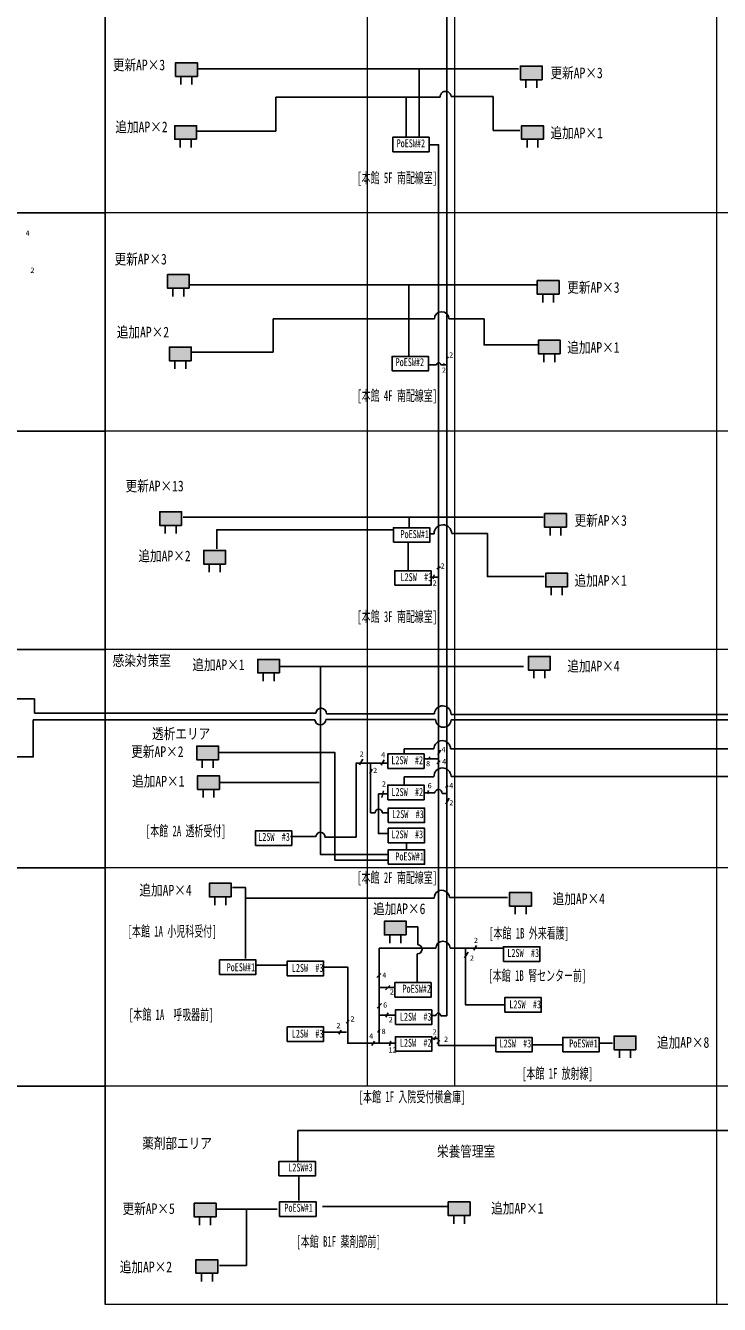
# Model space of a CAD drawing. Units: millimetres, scale not verified. Extents: x -207 to 210, y -148 to 147.
# Drawn here: x -97.4 to -2, y -119.2 to 56.6 of the extents above; entities that cross this region are included whole.
import ezdxf
from ezdxf.enums import TextEntityAlignment as Align

# ---------------------------------------------------------------- set-up
doc = ezdxf.new("R2010")
doc.units = ezdxf.units.MM
doc.header["$LTSCALE"] = 0.5
for name, color, linetype in [('0-0_0', 5, 'Continuous'), ('0-7_1AP', 7, 'Continuous'), ('0-9_0AP', 7, 'Continuous')]:
    doc.layers.add(name, color=color, linetype=linetype)
doc.layers.add('0-4__KUTAI', color=7, linetype='Continuous', lineweight=18)
doc.styles.add('ＭＳ ゴシック', font='')
doc.styles.get('ＭＳ ゴシック').set_extended_font_data('MS Gothic')

# ---------------------------------------------------------------- blocks, each defined once
blk = doc.blocks.new('U12')
at = {"layer": '0-0_0', "color": 7}
for points in [[(-2, -1.25), (-2, 1.25), (2, -1.25)], [(2, -1.25), (-2, 1.25), (2, 1.25)]]:
    blk.add_solid(points, dxfattribs=at)
blk = doc.blocks.new('A01')
at = {"layer": '0-0_0', "color": 7}
for p, q in [((-1, -1.25), (-1, -2.75)), ((1, -1.25), (1, -2.75))]:
    blk.add_line(p, q, dxfattribs=at)
blk.add_lwpolyline([(2, -1.25), (-2, -1.25), (-2, 1.25), (2, 1.25)], close=True, dxfattribs=at)
at = {"layer": '0-0_0'}
blk.add_blockref('U12', (0, 0), dxfattribs=at)

msp = doc.modelspace()

# ---------------------------------------------------------------- linework, layer by layer
at = {"layer": '0-0_0'}
for p, q in [((-39.453, -79.5153), (-39.453, 70.4425)), ((-40.3783, 46.7341), (-62.9774, 46.7341)), ((-45.0279, 41.2325), (-45.0279, 46.6479)), ((-33.0771, 46.8237), (-38.8786, 46.8237)), ((-41.9145, 40.1839), (-40.547, 40.1839)), ((-41.1624, 16.2519), (-63.3355, 16.2519)), ((-39.216, 11.005), (-39.5576, 10.8078)), ((-41.9692, 9.9343), (-40.8752, 9.9343)), ((-40.2735, 9.9343), (-39.453, 9.9343)), ((-39.7994, 10.1298), (-39.9625, 9.8473)), ((-41.7731, -13.2654), (-41.2161, -13.2654)), ((-33.8828, -13.2455), (-38.7891, -13.2455)), ((-41.641, -19.2486), (-40.6564, -19.2486)), ((-41.1852, -18.8981), (-41.3388, -19.4715)), ((-40.3464, -17.8041), (-40.8202, -18.0776)), ((-62.3398, -31.5134), (-28.8984, -31.5134)), ((-57.4663, -37.9307), (-96.1398, -37.9307)), ((-41.1654, -38.0401), (-55.9894, -38.0401)), ((43.0739, -38.0948), (-38.868, -38.0948)), ((-96.3039, -38.8333), (-57.5887, -38.8333)), ((-41.0013, -38.7786), (-56.0988, -38.7786)), ((43.238, -38.8333), (-38.868, -38.8333)), ((-45.3196, -42.8499), (-45.3196, -43.5661)), ((-41.2308, -42.8499), (-45.3196, -42.8499)), ((-41.7322, -43.9147), (-42.1155, -44.298)), ((-40.3464, -43.003), (-40.7111, -43.6346)), ((43.0496, -42.8499), (-38.9337, -42.8499)), ((-47.6085, -44.8074), (-51.9553, -44.8074)), ((-51.9056, -54.9681), (-51.9056, -44.8422)), ((-51.0131, -44.2429), (-51.4658, -45.027)), ((-49.7003, -45.6104), (-50.0558, -46.2262)), ((-49.9361, -44.8074), (-49.9361, -51.6111)), ((-48.0593, -44.3523), (-48.4758, -45.0738)), ((-42.5709, -44.1922), (-40.6017, -44.1922)), ((-40.3829, -44.4657), (-40.8239, -44.9067)), ((-70.6156, -47.4483), (-57.0083, -47.4483)), ((-45.3196, -46.6695), (-45.3196, -47.8631)), ((-41.2308, -46.6695), (-45.3196, -46.6695)), ((43.2137, -46.6098), (-38.874, -46.6098)), ((-47.698, -49.0149), (-48.8618, -49.0149)), ((-48.1687, -48.6189), (-48.406, -49.5046)), ((-42.653, -48.8691), (-41.094, -48.8691)), ((-41.9875, -48.546), (-42.1158, -49.0251)), ((-40.1094, -48.9512), (-39.3709, -48.9512)), ((-39.2524, -47.9261), (-39.6379, -48.1486)), ((-39.1248, -49.6076), (-39.6032, -50.4363)), ((-49.9361, -51.6111), (-49.3094, -51.6111)), ((-48.3247, -51.6111), (-47.4295, -51.6111)), ((-60.9473, -54.8786), (-57.4559, -54.8786)), ((-56.2026, -54.9681), (-51.9056, -54.9681)), ((-39.1039, -63.2489), (-31.1365, -63.2489)), ((-67.0348, -63.3384), (-41.1761, -63.3384)), ((-48.7723, -70.2316), (-40.9573, -70.2316)), ((-48.7723, -70.2316), (-48.7723, -83.2623)), ((-39.0144, -70.2316), (-31.7631, -70.2316)), ((-35.3778, -69.8788), (-35.747, -70.5183)), ((-43.5145, -71.0137), (-43.5145, -74.8974)), ((-36.5447, -70.754), (-37.0153, -71.5691)), ((-65.7814, -72.5592), (-61.4844, -72.5592)), ((-48.547, -73.694), (-49.0967, -74.2438)), ((-47.2889, -75.335), (-47.8931, -75.9392)), ((-48.7658, -75.6085), (-46.6325, -75.6085)), ((-48.4376, -77.8513), (-49.0418, -78.4555)), ((-52.8821, -80.1261), (-53.305, -80.549)), ((-48.7111, -79.4376), (-46.5231, -79.4376)), ((-47.5077, -79.1094), (-47.8504, -79.703)), ((-41.5043, -79.4606), (-40.9573, -79.4606)), ((-39.453, -79.5153), (-40.3009, -79.5153)), ((-56.3816, -81.7799), (-53.2484, -81.7799)), ((-53.9761, -81.5119), (-54.2795, -82.0375)), ((-48.6519, -81.2931), (-48.9553, -81.8187)), ((-40.9717, -82.377), (-41.2347, -82.8325)), ((-49.4177, -83.007), (-49.7568, -83.5945)), ((-47.1567, -83.007), (-47.3268, -83.642)), ((-40.6017, -82.6196), (-41.559, -82.6196)), ((-40.4247, -82.924), (-40.8445, -83.3438)), ((-27.7744, -83.5085), (-23.6171, -83.5085)), ((-18.4752, -83.2896), (-16.6701, -83.2896)), ((43.7607, -95.2877), (-59.9457, -95.2877)), ((-59.9457, -95.2877), (-59.9457, -99.4451)), ((-62.7532, -106.0919), (-71.0766, -106.0919)), ((-67.012, -106.0772), (-67.012, -113.8515)), ((-56.5463, -105.7224), (-39.2989, -105.7224)), ((-67.012, -113.8515), (-70.7071, -113.8515))]:
    msp.add_line(p, q, dxfattribs=at)
at = {"layer": '0-0_0', "color": 134}
for p, q in [((-73.5818, 50.641), (-29.6023, 50.641)), ((-43.2775, 50.641), (-43.2775, 41.1778)), ((-27.1407, 20.9385), (-74.9493, 20.9385)), ((-44.6997, 20.9385), (-44.6997, 11.147)), ((-26.1914, -10.9925), (-75.697, -10.9925)), ((-44.6329, -10.9925), (-44.6329, -12.3354)), ((-44.7726, -18.3641), (-44.7726, -14.4803)), ((-45.0013, -55.7195), (-45.0013, -56.6494)), ((-59.7869, -101.519), (-59.7869, -104.9209))]:
    msp.add_line(p, q, dxfattribs=at)
at = {"layer": '0-0_0', "color": 7}
for p, q in [((-86.41, 30.8148), (-178.3611, 30.8148)), ((-86.41, 0.8148), (-178.059, 0.8148)), ((-86.41, -29.1852), (-178.059, -29.1852)), ((-86.41, -59.1852), (-178.3611, -59.1852)), ((-86.41, -89.1852), (-206.7657, -89.1852))]:
    msp.add_line(p, q, dxfattribs=at)
at = {"layer": '0-0_0'}
for points in [[(-62.9774, 46.7341), (-62.9774, 42.079), (-73.8991, 42.079)], [(-33.0771, 46.8237), (-33.0771, 42.1685), (-29.4067, 42.1685)], [(-40.6017, 40.2335), (-40.6017, -83.5804), (-32.7301, -83.5804)], [(-63.3355, 16.2519), (-63.3355, 11.6863), (-74.4362, 11.6863)], [(-39.1646, 16.2519), (-34.3304, 16.2519), (-34.3304, 12.6711), (-26.9896, 12.6711)], [(-71.0838, -15.3556), (-71.0838, -12.7299), (-46.906, -12.7299)], [(-33.8828, -13.2455), (-33.8828, -19.154), (-26.0944, -19.154)], [(-47.519, -57.3405), (-56.8293, -57.3405), (-56.8293, -31.5134)], [(-96.1398, -37.9307), (-96.1398, -35.9752), (-99.2304, -35.9752)], [(-96.3039, -38.8333), (-96.3039, -43.9342), (-99.0663, -43.9342)], [(-48.8618, -49.0149), (-48.8618, -54.4758), (-47.6085, -54.4758)], [(-67.1243, -71.664), (-67.1243, -61.9061), (-68.9147, -61.9061)], [(-44.9368, -67.294), (-43.4598, -67.294), (-43.4598, -69.7556)], [(-36.8659, -70.2316), (-36.8659, -78.02), (-31.4946, -78.02)], [(-46.4447, -83.3018), (-53.0693, -83.3018), (-53.0693, -72.8277), (-56.4712, -72.8277)]]:
    msp.add_lwpolyline(points, dxfattribs=at)
at = {"layer": '0-0_0', "color": 7}
for points in [[(-46.8907, 39.2235), (-41.8907, 39.2235), (-41.8907, 41.2235), (-46.8907, 41.2235)], [(-46.9802, 9.0993), (-41.9802, 9.0993), (-41.9802, 11.0993), (-46.9802, 11.0993)], [(-46.8012, -14.4449), (-41.8012, -14.4449), (-41.8012, -12.4449), (-46.8012, -12.4449)], [(-46.6221, -20.3533), (-41.6221, -20.3533), (-41.6221, -18.3533), (-46.6221, -18.3533)], [(-47.5809, -45.521), (-42.5809, -45.521), (-42.5809, -43.521), (-47.5809, -43.521)], [(-47.5809, -49.818), (-42.5809, -49.818), (-42.5809, -47.818), (-47.5809, -47.818)], [(-47.5124, -52.9692), (-42.5124, -52.9692), (-42.5124, -50.9692), (-47.5124, -50.9692)], [(-65.7748, -56.1024), (-60.7748, -56.1024), (-60.7748, -54.1024), (-65.7748, -54.1024)], [(-47.5124, -55.7443), (-42.5124, -55.7443), (-42.5124, -53.7443), (-47.5124, -53.7443)], [(-47.5124, -58.6986), (-42.5124, -58.6986), (-42.5124, -56.6986), (-47.5124, -56.6986)], [(-31.667, -72.0373), (-26.667, -72.0373), (-26.667, -70.0373), (-31.667, -70.0373)], [(-70.6985, -73.8277), (-65.6985, -73.8277), (-65.6985, -71.8277), (-70.6985, -71.8277)], [(-61.3883, -74.0068), (-56.3883, -74.0068), (-56.3883, -72.0068), (-61.3883, -72.0068)], [(-46.6172, -76.961), (-41.6172, -76.961), (-41.6172, -74.961), (-46.6172, -74.961)], [(-31.488, -79.02), (-26.488, -79.02), (-26.488, -77.02), (-31.488, -77.02)], [(-46.5276, -80.7209), (-41.5276, -80.7209), (-41.5276, -78.7209), (-46.5276, -78.7209)], [(-61.3883, -83.0485), (-56.3883, -83.0485), (-56.3883, -81.0485), (-61.3883, -81.0485)], [(-46.5276, -84.3913), (-41.5276, -84.3913), (-41.5276, -82.3913), (-46.5276, -82.3913)], [(-32.7413, -84.4808), (-27.7413, -84.4808), (-27.7413, -82.4808), (-32.7413, -82.4808)], [(-23.5205, -84.4808), (-18.5205, -84.4808), (-18.5205, -82.4808), (-23.5205, -82.4808)], [(-62.5232, -101.5293), (-57.5232, -101.5293), (-57.5232, -99.5293), (-62.5232, -99.5293)], [(-62.4336, -107.0797), (-57.4336, -107.0797), (-57.4336, -105.0797), (-62.4336, -105.0797)]]:
    msp.add_lwpolyline(points, close=True, dxfattribs=at)
at = {"layer": '0-0_0', "color": 134}
msp.add_lwpolyline([(-70.6837, -43.3547), (-54.8384, -43.3547), (-54.8384, -58.1258), (-47.6766, -58.1258)], dxfattribs=at)
at = {"layer": '0-0_0'}
for centre, radius, start, end in [((-39.6285, 46.7789), 0.7512, 3.41601, 183.41601), ((-40.1635, 16.2519), 0.9989, 0, 180), ((-40.5744, 9.9343), 0.3009, 0, 180), ((-40.0026, -13.2555), 1.2136, 0.46963, 180.46963), ((-56.7278, -37.9854), 0.7405, 355.76361, 175.76361), ((-40.0167, -38.0675), 1.149, 358.63607, 178.63607), ((-56.8437, -38.806), 0.7455, 182.10263, 2.10263), ((-39.9347, -38.806), 1.067, 178.5312, 358.5312), ((-40.0822, -42.8499), 1.1485, 0, 180), ((-40.0524, -46.6397), 1.1787, 1.45064, 181.45064), ((-40.6017, -48.9102), 0.494, 355.23636, 175.23636), ((-48.8171, -51.6111), 0.4924, 0, 180), ((-56.8293, -54.9234), 0.6282, 355.91438, 175.91438), ((-40.14, -63.2937), 1.037, 2.47379, 182.47379), ((-43.4872, -70.3846), 0.6297, 267.51045, 87.51045), ((-39.9858, -70.2316), 0.9714, 0, 180), ((-40.6291, -79.4879), 0.3293, 355.23636, 175.23636)]:
    msp.add_arc(centre, radius, start, end, dxfattribs=at)
at = {"layer": '0-4__KUTAI'}
for p, q in [((-86.41, -119.1852), (-86.41, 90.8148)), ((-86.41, 90.8148), (-86.41, -119.1852)), ((-50.41, 90.8148), (-50.41, -89.1852)), ((-38.41, 90.8148), (-38.41, -89.1852)), ((-2.41, 90.8148), (-2.41, -119.1852)), ((-50.41, 30.8148), (-86.41, 30.8148)), ((-38.41, 30.8148), (-50.41, 30.8148)), ((-2.41, 30.8148), (-38.41, 30.8148)), ((33.59, 30.8148), (-2.41, 30.8148)), ((-50.41, 0.8148), (-86.41, 0.8148)), ((-38.41, 0.8148), (-50.41, 0.8148)), ((-2.41, 0.8148), (-38.41, 0.8148)), ((33.59, 0.8148), (-2.41, 0.8148)), ((-50.41, -29.1852), (-86.41, -29.1852)), ((-38.41, -29.1852), (-50.41, -29.1852)), ((-2.41, -29.1852), (-38.41, -29.1852)), ((33.59, -29.1852), (-2.41, -29.1852)), ((-50.41, -59.1852), (-86.41, -59.1852)), ((-38.41, -59.1852), (-50.41, -59.1852)), ((-2.41, -59.1852), (-38.41, -59.1852)), ((33.59, -59.1852), (-2.41, -59.1852)), ((-50.41, -89.1852), (-86.41, -89.1852)), ((-38.41, -89.1852), (-50.41, -89.1852)), ((-2.41, -89.1852), (-38.41, -89.1852)), ((33.59, -89.1852), (-2.41, -89.1852)), ((81.59, -119.1852), (-86.41, -119.1852)), ((-50.41, -119.1852), (-86.41, -119.1852)), ((-38.41, -119.1852), (-50.41, -119.1852)), ((-2.41, -119.1852), (-38.41, -119.1852)), ((33.59, -119.1852), (-2.41, -119.1852))]:
    msp.add_line(p, q, dxfattribs=at)

# ---------------------------------------------------------------- block references
at = {"layer": '0-9_0AP', "xscale": 0.75, "yscale": 0.75}
for p in [(-75.2439, 50.5291), (-27.8351, 50.0707), (-75.3421, 41.8753), (-27.6756, 41.8753), (-76.3532, 21.4192), (-25.5277, 20.5903), (-76.0811, 11.4525), (-25.3681, 12.3949), (-77.41, -11.1852), (-24.5206, -11.4361), (-71.3547, -16.5039), (-24.361, -19.6316), (-63.9441, -31.4683), (-26.7458, -31.0736), (-72.3354, -43.3987), (-72.2122, -47.4633), (-70.5901, -62.247), (-29.3206, -63.5003), (-46.5231, -67.4581), (-14.973, -83.244), (-72.6778, -106.215), (-37.7593, -106.0303), (-72.4314, -113.9747)]:
    msp.add_blockref('A01', p, dxfattribs=at)

# ---------------------------------------------------------------- texts
at = {"layer": '0-0_0', "color": 7, "style": 'ＭＳ ゴシック', "width": 0.65}
for s, p in [('PoESW#2', (-46.3611, 39.5127)), ('PoESW#2', (-46.4954, 9.4334)), ('PoESW#1', (-45.824, -14.2004)), ('L2SW\u3000#3', (-45.824, -20.1089)), ('L2SW\u3000#2', (-47.0809, -45.267)), ('L2SW\u3000#2', (-47.0714, -49.6416)), ('L2SW\u3000#3', (-46.9819, -52.6853)), ('L2SW\u3000#3', (-65.3836, -55.8037)), ('L2SW\u3000#3', (-47.0714, -55.4605)), ('PoESW#1', (-46.5342, -58.5042)), ('L2SW\u3000#3', (-31.1365, -71.7535)), ('PoESW#1', (-69.7204, -73.723)), ('L2SW\u3000#3', (-60.7682, -73.8125)), ('PoESW#2', (-45.5495, -76.6772)), ('L2SW\u3000#3', (-45.9076, -80.5266)), ('L2SW\u3000#3', (-30.8679, -78.8257)), ('L2SW\u3000#3', (-60.7682, -82.8542)), ('L2SW\u3000#2', (-45.9076, -84.1075)), ('L2SW\u3000#3', (-32.2107, -84.197)), ('PoESW#1', (-22.6319, -84.197)), ('L2SW#3', (-61.2491, -101.2356)), ('PoESW#1', (-61.7863, -106.7859))]:
    msp.add_text(s, height=1.1, dxfattribs=at).set_placement(p, align=Align.BOTTOM_LEFT)
at = {"layer": '0-0_0', "color": 7, "style": 'ＭＳ ゴシック'}
for s, p in [('4', (-97.3516, 27.4684)), ('2', (-96.6952, 22.363)), ('2', (-39.143, 10.7133)), ('2', (-40.1276, 8.6346)), ('2', (-40.31, -18.2782)), ('2', (-41.404, -20.6121)), ('2', (-51.4507, -44.1335)), ('4', (-48.4969, -44.2429)), ('4', (-40.2006, -43.5135)), ('2', (-49.5909, -46.3762)), ('8', (-42.3157, -45.4463)), ('4', (-40.1094, -45.1768)), ('2', (-48.3875, -48.236)), ('6', (-42.0969, -48.4731)), ('4', (-39.143, -48.4731)), ('2', (-39.1248, -50.811)), ('2', (-35.7425, -69.733)), ('2', (-36.2895, -72.1763)), ('4', (-48.3282, -74.5145)), ('2', (-47.2889, -76.812)), ('6', (-48.2188, -78.6171)), ('2', (-54.6325, -81.4389)), ('2', (-52.6997, -80.5273)), ('2', (-47.453, -80.641)), ('4', (-50.147, -82.8976)), ('8', (-48.433, -82.2412)), ('2', (-41.4093, -82.3041)), ('2', (-39.8412, -83.3252)), ('12', (-47.4849, -84.7939))]:
    msp.add_text(s, height=0.7331, dxfattribs=at).set_placement(p, align=Align.BOTTOM_LEFT)
at = {"layer": '0-7_1AP', "style": 'ＭＳ ゴシック', "width": 0.6}
for s, p in [('[本館 5F 南配線室]', (-51.7692, 34.4751)), ('[本館 4F 南配線室]', (-51.7692, 4.5401)), ('[本館 3F 南配線室]', (-51.7692, -25.8284)), ('[本館 2A 透析受付]', (-80.8211, -55.2815)), ('[本館 2F 南配線室]', (-51.7718, -61.6963)), ('[本館 1A 小児科受付]', (-83.3277, -69.0678)), ('[本館 1B 外来看護]', (-33.6431, -69.3364)), ('[本館 1B 腎センター前]', (-33.7326, -75.1553)), ('[本館 1A\u3000呼吸器前]', (-83.1487, -80.5266)), ('[本館 1F 放射線]', (-29.1217, -88.6057)), ('[本館 1F 入院受付横倉庫]', (-51.5692, -91.8182)), ('[本館 B1F 薬剤部前]', (-60.1226, -111.708))]:
    msp.add_text(s, height=1.466, dxfattribs=at).set_placement(p, align=Align.BOTTOM_LEFT)
at = {"layer": '0-9_0AP', "style": 'ＭＳ ゴシック', "width": 0.8}
for s, p in [('更新AP×3', (-85.3658, 49.9872)), ('更新AP×3', (-25.2122, 48.8959)), ('追加AP×2', (-85.0193, 41.4718)), ('追加AP×1', (-25.2122, 40.6436)), ('更新AP×3', (-85.1317, 23.3021)), ('更新AP×3', (-22.9047, 19.4155)), ('追加AP×2', (-84.8178, 13.2724)), ('追加AP×1', (-22.9047, 11.1632)), ('更新AP×13', (-83.6093, -7.8771)), ('更新AP×3', (-21.8976, -12.6109)), ('追加AP×2', (-81.8522, -17.4893)), ('追加AP×1', (-21.8976, -20.8633)), ('感染対策室', (-85.3867, -31.8715)), ('追加AP×1', (-74.4416, -32.4537)), ('追加AP×4', (-22.895, -32.6337)), ('透析エリア', (-79.9719, -41.9207)), ('更新AP×2', (-82.8329, -44.3841)), ('追加AP×1', (-82.7097, -48.4486)), ('追加AP×4', (-81.7163, -63.428)), ('追加AP×4', (-24.9146, -64.6089)), ('追加AP×6', (-49.5863, -65.9812)), ('追加AP×8', (-10.567, -84.3525)), ('薬剤部エリア', (-81.3277, -98.209)), ('栄養管理室', (-40.805, -99.3176)), ('更新AP×5', (-84.0374, -107.2004)), ('追加AP×1', (-33.3533, -107.1388)), ('追加AP×2', (-84.407, -115.2064))]:
    msp.add_text(s, height=1.466, dxfattribs=at).set_placement(p, align=Align.BOTTOM_LEFT)

doc.saveas('drawing.dxf')
